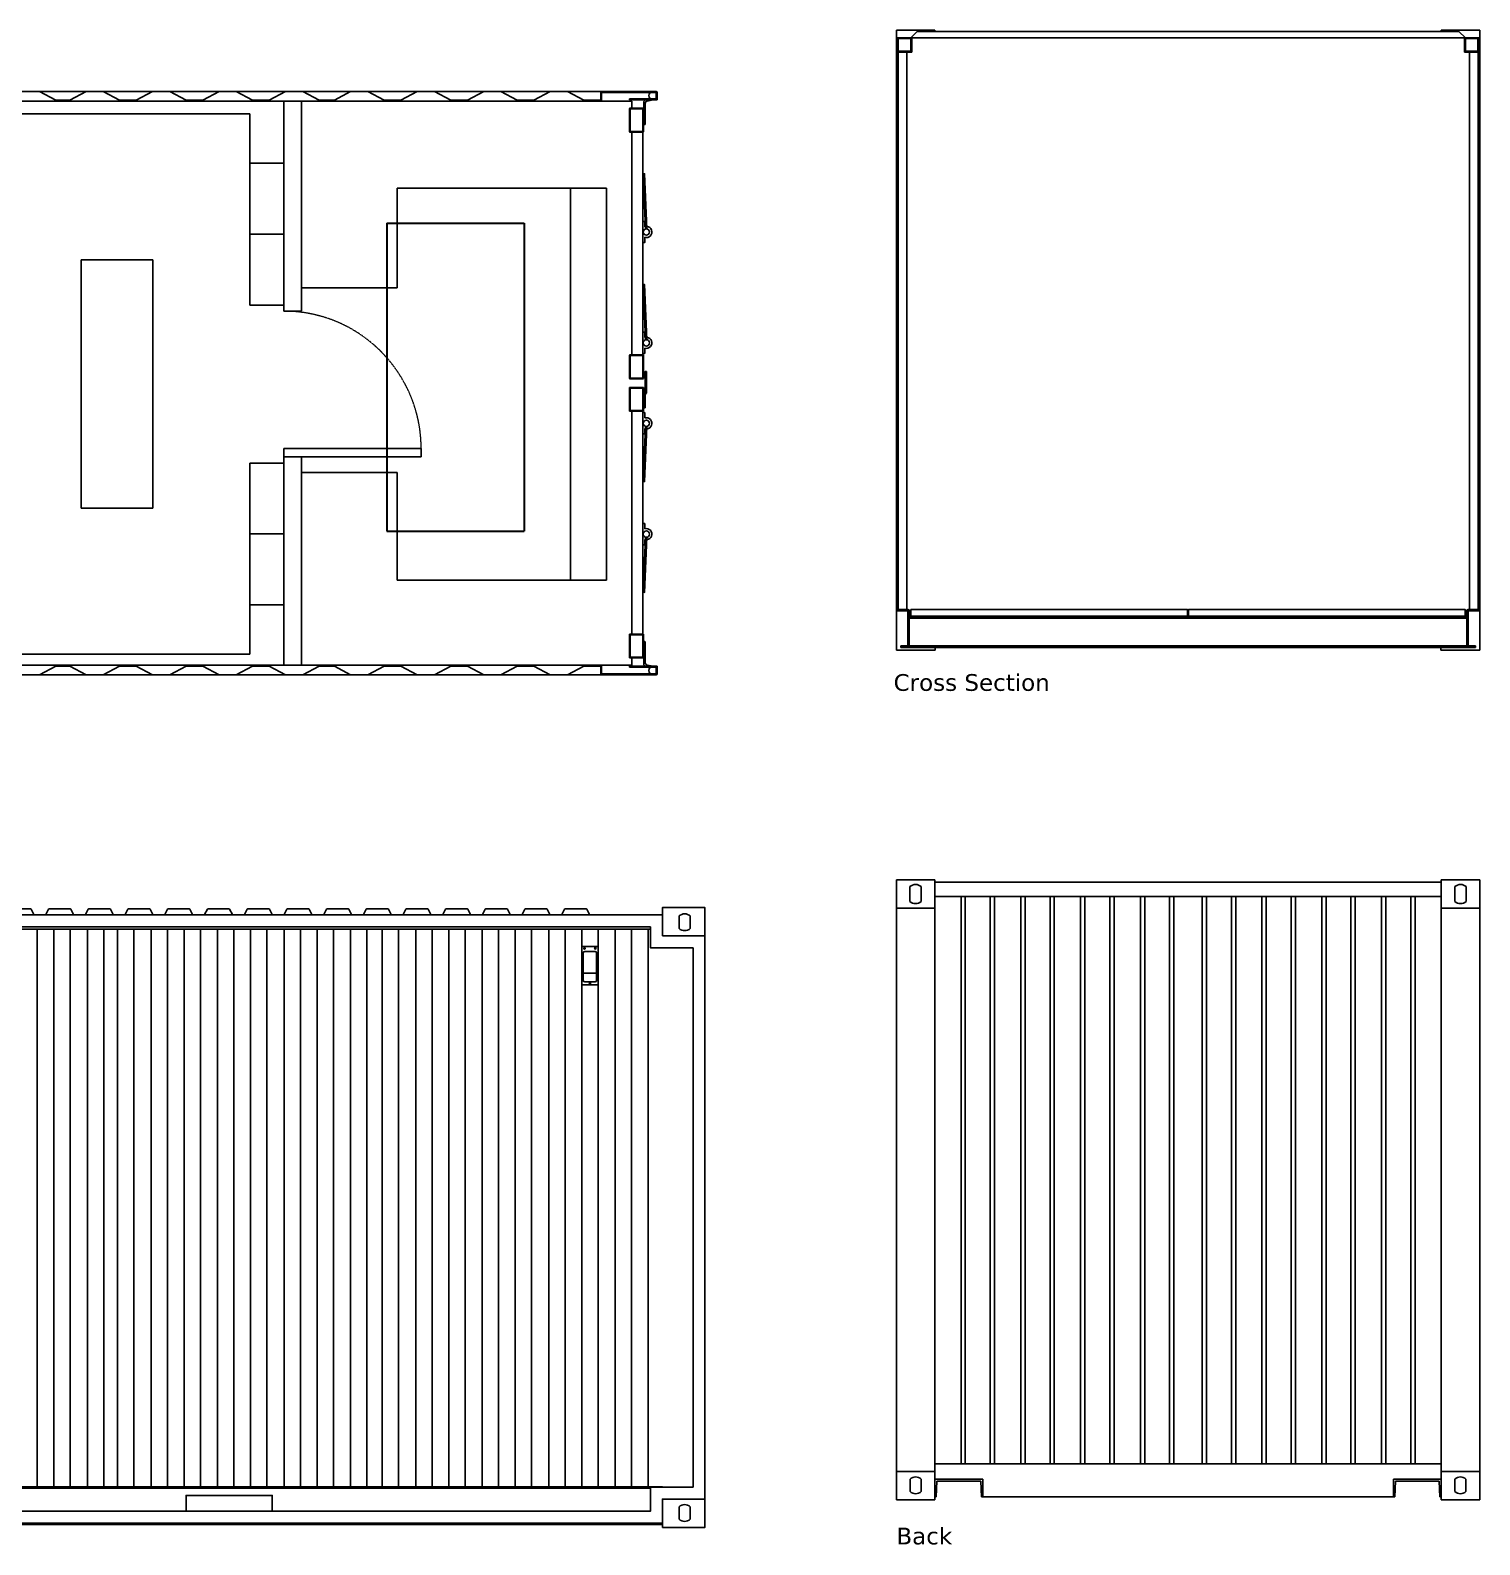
# Model space of a CAD drawing. Header units: millimetres. Extents: x -114891 to 6090, y -66971 to -39451.
# Drawn here: x -46184 to -40125, y -57177 to -50846 of the extents above; entities that cross this region are included whole.
import ezdxf

# ---------------------------------------------------------------- set-up
doc = ezdxf.new("R2010")
doc.units = ezdxf.units.MM
doc.header["$LTSCALE"] = 0.05
doc.linetypes.add('HIDDENX2', pattern=[19.05, 12.7, -6.35])
for name, color, linetype in [('1', 7, 'Continuous'), ('2', 7, 'Continuous'), ('3', 7, 'Continuous')]:
    doc.layers.add(name, color=color, linetype=linetype)
for name, color, linetype, lineweight in [('Lines', 181, 'Continuous', 30), ('text', 7, 'Continuous', 5), ('Window View', 253, 'HIDDENX2', 5)]:
    doc.layers.add(name, color=color, linetype=linetype, lineweight=lineweight)
doc.styles.add('Normal', font='verdana.ttf', dxfattribs={"height": 2})

msp = doc.modelspace()

# ---------------------------------------------------------------- linework, layer by layer
for p, q in [((-49577.47, -51141.772), (-43668.592, -51141.772)), ((-49442.757, -51101.772), (-43799.47, -51101.772)), ((-45124.47, -51105.772), (-45124.47, -51106.007)), ((-45124.47, -51105.772), (-45124.47, -51106.007)), ((-45124.47, -51141.772), (-45124.47, -51205.772)), ((-45124.47, -51141.772), (-45124.47, -51994.772)), ((-45049.47, -51505.772), (-45049.47, -51141.772)), ((-45049.47, -51141.772), (-45049.47, -52020.172)), ((-43831.47, -51141.772), (-43831.47, -51137.772)), ((-43679.47, -51136.772), (-43679.47, -51132.772)), ((-43563.47, -51136.772), (-43679.47, -51136.772)), ((-43668.592, -51171.772), (-43668.592, -51141.772)), ((-43580.683, -51136.772), (-43580.683, -51136.772)), ((-47812.537, -51195.772), (-45265.47, -51195.772)), ((-45265.47, -51195.772), (-45265.47, -51994.772)), ((-45124.47, -51205.772), (-45124.47, -51468.772)), ((-43668.592, -52202.772), (-43668.592, -51271.772)), ((-43622.992, -52202.772), (-43622.992, -51268.772)), ((-43619.195, -51239.855), (-43615.412, -51239.855)), ((-45124.47, -51402.105), (-45265.47, -51402.105)), ((-45124.47, -51468.772), (-45124.47, -51731.772)), ((-43925.47, -51505.772), (-44649.47, -51505.772)), ((-44649.47, -51505.772), (-44649.47, -51922.715)), ((-43925.47, -53144.172), (-43925.47, -51505.772)), ((-43925.47, -51505.772), (-43775.47, -51505.772)), ((-43775.47, -53144.172), (-43775.47, -51505.772)), ((-45124.47, -51698.439), (-45265.47, -51698.439)), ((-45670.92, -51805.772), (-45970.92, -51805.772)), ((-45970.92, -51805.772), (-45970.92, -52844.172)), ((-45670.92, -51805.772), (-45670.92, -52844.172)), ((-45049.47, -52020.172), (-45049.47, -51922.715)), ((-45049.47, -51922.715), (-44649.47, -51922.715)), ((-45124.47, -51994.772), (-45265.47, -51994.772)), ((-45124.47, -51994.772), (-45124.47, -52020.172)), ((-45124.47, -52020.172), (-45049.47, -52020.172)), ((-43619.992, -52423.772), (-43619.992, -52354.738)), ((-43668.592, -52438.772), (-43668.592, -53369.772)), ((-43622.992, -52438.772), (-43622.992, -53372.772)), ((-43613.999, -52423.772), (-43619.992, -52423.772)), ((-44549.795, -52594.847), (-45124.47, -52594.847)), ((-45124.47, -52594.847), (-45124.47, -52629.772)), ((-45124.47, -52594.847), (-44549.795, -52594.847)), ((-44549.795, -52594.847), (-44549.795, -52629.772)), ((-45265.47, -52655.172), (-45124.47, -52655.172)), ((-45265.47, -52655.172), (-45265.47, -53454.172)), ((-45124.47, -52655.172), (-45124.47, -52629.772)), ((-45124.47, -52629.772), (-44549.795, -52629.772)), ((-45124.47, -52629.772), (-45124.47, -52629.772)), ((-45124.47, -52629.772), (-45124.47, -52729.772)), ((-45124.47, -52655.172), (-45124.47, -53379.19)), ((-45124.47, -52655.172), (-45124.47, -52918.172)), ((-45049.47, -52629.772), (-45049.47, -53499.772)), ((-44749.47, -52694.172), (-45049.47, -52694.172)), ((-44749.47, -52694.172), (-44649.47, -52694.172)), ((-44649.47, -52694.172), (-44649.47, -53144.172)), ((-45970.92, -52844.172), (-45670.92, -52844.172)), ((-45124.47, -52918.172), (-45124.47, -53181.172)), ((-45265.47, -52951.505), (-45124.47, -52951.505)), ((-43925.47, -53144.172), (-44649.47, -53144.172)), ((-43775.47, -53144.172), (-43925.47, -53144.172)), ((-45265.47, -53247.839), (-45124.47, -53247.839)), ((-45124.47, -53499.772), (-45124.47, -53379.19)), ((-43619.195, -53401.689), (-43615.412, -53401.689)), ((-48348.156, -53454.172), (-45265.47, -53454.172)), ((-43668.592, -53469.772), (-43668.592, -53499.772)), ((-49577.47, -53499.772), (-43668.592, -53499.772)), ((-49446.47, -53539.772), (-43799.47, -53539.772)), ((-43831.47, -53499.772), (-43831.47, -53503.772)), ((-43563.47, -53504.772), (-43679.47, -53504.772)), ((-43679.47, -53504.772), (-43679.47, -53508.772)), ((-43580.683, -53504.772), (-43580.683, -53504.772))]:
    msp.add_line(p, q)
at = {"elevation": 0, "flags": 128}
for points in [[(-46216.47, -51101.772), (-46144.47, -51101.772), (-46076.47, -51137.772), (-46047.47, -51137.772)], [(-45878.47, -51101.772), (-45950.47, -51101.772), (-46018.47, -51137.772), (-46047.47, -51137.772)], [(-45950.47, -51101.772), (-45878.47, -51101.772), (-45810.47, -51137.772), (-45740.47, -51137.772), (-45672.47, -51101.772)], [(-45672.47, -51101.772), (-45600.47, -51101.772), (-45532.47, -51137.772), (-45462.47, -51137.772), (-45394.47, -51101.772)], [(-45394.47, -51101.772), (-45322.47, -51101.772), (-45254.47, -51137.772), (-45184.47, -51137.772), (-45116.47, -51101.772)], [(-45116.47, -51101.772), (-45044.47, -51101.772), (-44976.47, -51137.772), (-44947.47, -51137.772)], [(-44947.47, -51137.772), (-44912.47, -51137.772), (-44844.47, -51101.772)], [(-44844.47, -51101.772), (-44772.47, -51101.772), (-44704.47, -51137.772), (-44634.47, -51137.772), (-44566.47, -51101.772)], [(-44566.47, -51101.772), (-44494.47, -51101.772), (-44426.47, -51137.772), (-44356.47, -51137.772), (-44288.47, -51101.772)], [(-44288.47, -51101.772), (-44216.47, -51101.772), (-44148.47, -51137.772), (-44078.47, -51137.772), (-44010.47, -51101.772)], [(-44010.47, -51101.772), (-43938.47, -51101.772), (-43870.47, -51137.772), (-43831.47, -51137.772)], [(-43679.47, -51132.772), (-43567.47, -51132.772), (-43567.47, -51105.772), (-43795.47, -51105.772), (-43795.47, -51141.772), (-43831.47, -51141.772)], [(-43619.195, -51239.855), (-43619.195, -51146.471)], [(-43622.992, -51644.861), (-43615.578, -51644.861), (-43615.578, -51667.171)], [(-43622.992, -51733.682), (-43615.578, -51733.682), (-43615.578, -51711.372)], [(-43622.992, -52108.26), (-43615.578, -52108.26), (-43615.578, -52130.57)], [(-43622.992, -52197.081), (-43615.578, -52197.081), (-43615.578, -52174.771)], [(-43622.992, -52444.463), (-43615.578, -52444.463), (-43615.578, -52466.773)], [(-43622.992, -52533.284), (-43615.578, -52533.284), (-43615.578, -52510.974)], [(-43622.992, -52907.861), (-43615.578, -52907.861), (-43615.578, -52930.171)], [(-43622.992, -52996.682), (-43615.578, -52996.682), (-43615.578, -52974.372)], [(-43619.195, -53401.689), (-43619.195, -53495.073)], [(-46216.47, -53539.772), (-46144.47, -53539.772), (-46076.47, -53503.772), (-46047.47, -53503.772)], [(-45878.47, -53539.772), (-45950.47, -53539.772), (-46018.47, -53503.772), (-46047.47, -53503.772)], [(-45950.47, -53539.772), (-45878.47, -53539.772), (-45810.47, -53503.772), (-45740.47, -53503.772), (-45672.47, -53539.772)], [(-45672.47, -53539.772), (-45600.47, -53539.772), (-45532.47, -53503.772), (-45462.47, -53503.772), (-45394.47, -53539.772)], [(-45394.47, -53539.772), (-45322.47, -53539.772), (-45254.47, -53503.772), (-45184.47, -53503.772), (-45116.47, -53539.772)], [(-45116.47, -53539.772), (-45044.47, -53539.772), (-44976.47, -53503.772), (-44947.47, -53503.772)], [(-44947.47, -53503.772), (-44912.47, -53503.772), (-44844.47, -53539.772)], [(-44844.47, -53539.772), (-44772.47, -53539.772), (-44704.47, -53503.772), (-44634.47, -53503.772), (-44566.47, -53539.772)], [(-44566.47, -53539.772), (-44494.47, -53539.772), (-44426.47, -53503.772), (-44356.47, -53503.772), (-44288.47, -53539.772)], [(-44288.47, -53539.772), (-44216.47, -53539.772), (-44148.47, -53503.772), (-44078.47, -53503.772), (-44010.47, -53539.772)], [(-44010.47, -53539.772), (-43938.47, -53539.772), (-43870.47, -53503.772), (-43831.47, -53503.772)], [(-43679.47, -53508.772), (-43567.47, -53508.772), (-43567.47, -53535.772), (-43795.47, -53535.772), (-43795.47, -53499.772), (-43831.47, -53499.772)]]:
    msp.add_lwpolyline(points, dxfattribs=at)
for points in [[(-43563.47, -51136.772), (-43563.47, -51105.772, 0.41421356), (-43567.47, -51101.772), (-43799.47, -51101.772), (-43799.47, -51101.772), (-43799.47, -51137.772), (-43831.47, -51137.772)], [(-43619.195, -51239.855), (-43619.195, -51146.65, -0.35661619), (-43611.188, -51136.851), (-43591.68, -51132.885)], [(-43613.195, -51237.737), (-43613.195, -51151.553, -0.35661619), (-43605.188, -51141.754), (-43580.683, -51136.772)], [(-43619.992, -52368.075), (-43614.517, -52360.006, 0.15016717), (-43613.999, -52358.322), (-43613.999, -52272.833), (-43608.006, -52272.833), (-43608.006, -52360.175, -0.15016717), (-43608.524, -52361.86), (-43613.482, -52369.166, 0.15016717), (-43613.999, -52370.85), (-43613.999, -52423.772)], [(-43619.195, -53401.689), (-43619.195, -53494.893, 0.35661619), (-43611.188, -53504.693), (-43591.68, -53508.659)], [(-43613.195, -53403.807), (-43613.195, -53489.99, 0.35661619), (-43605.188, -53499.79), (-43580.683, -53504.772)], [(-43563.47, -53504.772), (-43563.47, -53535.772, -0.41421356), (-43567.47, -53539.772), (-43799.47, -53539.772), (-43799.47, -53539.772), (-43799.47, -53503.772), (-43831.47, -53503.772)]]:
    msp.add_lwpolyline(points, format="xyb", dxfattribs=at)
for points in [[(-43622.992, -51271.772), (-43676.47, -51271.772, -0.41421356), (-43679.47, -51268.772), (-43679.47, -51174.772, -0.41421356), (-43676.47, -51171.772), (-43622.992, -51171.772, -0.41421356), (-43619.992, -51174.772), (-43619.992, -51268.772, -0.41421356)], [(-43622.992, -52302.772), (-43676.47, -52302.772, -0.41421356), (-43679.47, -52299.772), (-43679.47, -52205.772, -0.41421356), (-43676.47, -52202.772), (-43622.992, -52202.772, -0.41421356), (-43619.992, -52205.772), (-43619.992, -52299.772, -0.41421356)], [(-43622.992, -52338.772), (-43676.47, -52338.772, 0.41421356), (-43679.47, -52341.772), (-43679.47, -52435.772, 0.41421356), (-43676.47, -52438.772), (-43622.992, -52438.772, 0.41421356), (-43619.992, -52435.772), (-43619.992, -52341.772, 0.41421356)], [(-43622.992, -53369.772), (-43676.47, -53369.772, 0.41421356), (-43679.47, -53372.772), (-43679.47, -53466.772, 0.41421356), (-43676.47, -53469.772), (-43622.992, -53469.772, 0.41421356), (-43619.992, -53466.772), (-43619.992, -53372.772, 0.41421356)]]:
    msp.add_lwpolyline(points, format="xyb", close=True, dxfattribs=at)
for points in [[(-43622.992, -51268.772), (-43676.47, -51268.772), (-43676.47, -51174.772), (-43622.992, -51174.772)], [(-43612.145, -51676.24), (-43622.154, -51446.019), (-43616.228, -51445.761), (-43606.22, -51675.983)], [(-43612.145, -52139.639), (-43622.154, -51909.417), (-43616.228, -51909.16), (-43606.22, -52139.381)], [(-43622.992, -52299.772), (-43676.47, -52299.772), (-43676.47, -52205.772), (-43622.992, -52205.772)], [(-43622.992, -52341.772), (-43676.47, -52341.772), (-43676.47, -52435.772), (-43622.992, -52435.772)], [(-43612.145, -52501.905), (-43622.154, -52732.127), (-43616.228, -52732.384), (-43606.22, -52502.163)], [(-43612.145, -52965.304), (-43622.154, -53195.525), (-43616.228, -53195.783), (-43606.22, -52965.561)], [(-43622.992, -53372.772), (-43676.47, -53372.772), (-43676.47, -53466.772), (-43622.992, -53466.772)]]:
    msp.add_lwpolyline(points, close=True, dxfattribs=at)
for centre, radius in [((-43580.683, -51119.272), 17.5), ((-43608.61, -51689.272), 13.173), ((-43608.61, -52152.67), 13.173), ((-43608.61, -52488.873), 13.173), ((-43608.61, -52952.272), 13.173), ((-43580.683, -53522.272), 17.5)]:
    msp.add_circle(centre, radius)
for centre, radius, start, end in [((-43615.404, -51237.645), 2.21, 269.7908631, 357.6233394), ((-43608.61, -51689.272), 23.173, 252.5017908, 85.1370528), ((-43608.61, -51689.272), 23.173, 99.8414752, 107.4982092), ((-43608.61, -52152.67), 23.173, 252.5017908, 85.1370528), ((-43608.61, -52152.67), 23.173, 99.8414752, 107.4982092), ((-43608.61, -52488.873), 23.173, 274.8629472, 107.4982092), ((-43608.61, -52488.873), 23.173, 252.5017908, 260.1585248), ((-43608.61, -52952.272), 23.173, 274.8629472, 107.4982092), ((-43608.61, -52952.272), 23.173, 252.5017908, 260.1585248), ((-43615.404, -53403.899), 2.21, 2.3766606, 90.2091369)]:
    msp.add_arc(centre, radius, start, end)
at = {"layer": '1'}
for p, q in [((-42563.47, -50846.07), (-42563.47, -53437.07)), ((-42563.47, -50846.07), (-42563.47, -53437.07)), ((-42402.47, -50846.07), (-42563.47, -50846.07)), ((-42402.47, -50846.07), (-42402.47, -50851.07)), ((-40286.47, -50846.07), (-40286.47, -50851.07)), ((-40286.47, -50846.07), (-40125.47, -50846.07)), ((-40125.47, -50846.07), (-40125.47, -53437.07)), ((-40125.47, -50846.07), (-40125.47, -53437.07)), ((-42556.47, -50937.07), (-42556.47, -53267.57)), ((-40132.47, -50937.07), (-40132.47, -53267.57)), ((-42509.47, -53300.57), (-41344.47, -53300.57)), ((-42509.47, -53303.57), (-41344.47, -53303.57)), ((-42502.92, -53295.758), (-42502.92, -53267.758)), ((-40179.47, -53300.57), (-41344.47, -53300.57)), ((-40179.47, -53303.57), (-41344.47, -53303.57)), ((-40186.02, -53295.758), (-40186.02, -53267.758)), ((-42515.47, -53425.57), (-41344.47, -53425.57)), ((-42509.47, -53419.57), (-41344.47, -53419.57)), ((-42401.47, -53425.57), (-42401.47, -53437.07)), ((-40179.47, -53419.57), (-41344.47, -53419.57)), ((-40173.47, -53425.57), (-41344.47, -53425.57)), ((-40287.47, -53425.57), (-40287.47, -53437.07)), ((-42401.47, -53437.07), (-42563.47, -53437.07)), ((-40287.47, -53437.07), (-40125.47, -53437.07)), ((-42563.47, -54397.739), (-42563.47, -56988.739)), ((-42563.47, -54397.739), (-42563.47, -56988.739)), ((-42402.47, -54397.739), (-42563.47, -54397.739)), ((-42506.893, -54487.981), (-42506.893, -54425.734)), ((-42460.048, -54487.981), (-42460.048, -54425.734)), ((-42402.47, -54397.739), (-42402.47, -56988.739)), ((-42402.47, -54406.739), (-40286.47, -54406.739)), ((-40286.47, -54397.739), (-40286.47, -56988.739)), ((-40286.47, -54397.739), (-40125.47, -54397.739)), ((-40228.893, -54487.981), (-40228.893, -54425.734)), ((-40182.048, -54487.981), (-40182.048, -54425.734)), ((-40125.47, -54397.739), (-40125.47, -56988.739)), ((-40125.47, -54397.739), (-40125.47, -56988.739)), ((-41344.47, -54466.739), (-42402.47, -54466.739)), ((-41344.47, -54466.739), (-40286.47, -54466.739)), ((-43541.47, -54544.306), (-49243.47, -54544.306)), ((-49243.47, -54544.306), (-43541.47, -54544.306)), ((-43471.893, -54600.639), (-43471.893, -54548.392)), ((-43425.048, -54600.639), (-43425.048, -54548.392)), ((-42402.47, -54515.739), (-42563.47, -54515.739)), ((-40286.47, -54515.739), (-40125.47, -54515.739)), ((-49193.47, -54594.306), (-43591.47, -54594.306)), ((-43591.47, -54604.306), (-49193.47, -54604.306)), ((-49193.47, -54604.306), (-43591.47, -54604.306)), ((-43601.47, -56934.806), (-43601.47, -54604.306)), ((-43363.47, -57104.306), (-43363.47, -54613.306)), ((-43878.47, -54676.306), (-43810.47, -54676.306)), ((-43878.47, -54676.306), (-43878.47, -54836.306)), ((-43810.47, -54676.306), (-43810.47, -54836.306)), ((-43413.47, -56936.306), (-43413.47, -54681.306)), ((-43872.3, -54787.58), (-43816.64, -54787.58)), ((-43878.47, -54836.306), (-43810.47, -54836.306)), ((-41344.47, -56838.739), (-42402.47, -56838.739)), ((-41344.47, -56838.739), (-40286.47, -56838.739)), ((-42563.47, -56870.739), (-42402.47, -56870.739)), ((-42506.393, -56954.865), (-42506.393, -56902.618)), ((-42459.548, -56954.865), (-42459.548, -56902.618)), ((-42402.47, -56902.239), (-42202.47, -56902.239)), ((-42393.853, -56911.239), (-42396.66, -56977.239)), ((-42393.853, -56911.239), (-42211.087, -56911.239)), ((-42211.087, -56911.239), (-42208.28, -56977.239)), ((-42202.47, -56902.239), (-42202.47, -56977.239)), ((-40486.47, -56902.239), (-40486.47, -56977.239)), ((-40286.47, -56902.239), (-40486.47, -56902.239)), ((-40477.853, -56911.239), (-40480.66, -56977.239)), ((-40295.087, -56911.239), (-40477.853, -56911.239)), ((-40295.087, -56911.239), (-40292.28, -56977.239)), ((-40125.47, -56870.739), (-40286.47, -56870.739)), ((-40229.815, -56954.862), (-40229.815, -56902.615)), ((-40182.97, -56954.862), (-40182.97, -56902.615)), ((-46392.47, -56934.806), (-43541.47, -56934.806)), ((-46392.47, -56940.806), (-43591.47, -56940.806)), ((-43541.47, -56936.306), (-43541.47, -56934.806)), ((-43471.893, -57070.429), (-43471.893, -57018.182)), ((-43425.048, -57070.429), (-43425.048, -57018.182)), ((-42563.47, -56988.739), (-42402.47, -56988.739)), ((-42402.47, -56988.739), (-42563.47, -56988.739)), ((-42396.66, -56977.239), (-42402.47, -56977.239)), ((-42208.28, -56977.239), (-41344.47, -56977.239)), ((-41344.47, -56977.239), (-40480.66, -56977.239)), ((-40480.66, -56977.239), (-41344.47, -56977.239)), ((-40292.28, -56977.239), (-40286.47, -56977.239)), ((-40125.47, -56988.739), (-40286.47, -56988.739)), ((-40286.47, -56988.739), (-40125.47, -56988.739)), ((-46392.47, -57086.806), (-43541.47, -57086.806)), ((-46392.47, -57092.806), (-43541.47, -57092.806))]:
    msp.add_line(p, q, dxfattribs=at)
at = {"layer": '1', "elevation": 0, "flags": 128}
for points in [[(-46309.505, -54544.306), (-46287.97, -54544.306, 0.279959), (-46284.42, -54542.149), (-46273.16, -54520.462, -0.279959), (-46269.61, -54518.306), (-46183.47, -54518.306, -0.279959), (-46179.92, -54520.462), (-46168.66, -54542.149, 0.279959), (-46165.11, -54544.306), (-46143.575, -54544.306)], [(-46143.575, -54544.306), (-46122.04, -54544.306, 0.279959), (-46118.49, -54542.149), (-46107.23, -54520.462, -0.279959), (-46103.68, -54518.306), (-46017.54, -54518.306, -0.279959), (-46013.99, -54520.462), (-46002.73, -54542.149, 0.279959), (-45999.18, -54544.306), (-45977.645, -54544.306)], [(-45977.645, -54544.306), (-45956.11, -54544.306, 0.279959), (-45952.56, -54542.149), (-45941.3, -54520.462, -0.279959), (-45937.75, -54518.306), (-45851.61, -54518.306, -0.279959), (-45848.06, -54520.462), (-45836.8, -54542.149, 0.279959), (-45833.25, -54544.306), (-45811.715, -54544.306)], [(-45811.715, -54544.306), (-45790.18, -54544.306, 0.279959), (-45786.63, -54542.149), (-45775.369, -54520.462, -0.279959), (-45771.819, -54518.306), (-45685.68, -54518.306, -0.279959), (-45682.13, -54520.462), (-45670.869, -54542.149, 0.279959), (-45667.319, -54544.306), (-45645.784, -54544.306)], [(-45645.784, -54544.306), (-45624.25, -54544.306, 0.279959), (-45620.7, -54542.149), (-45609.439, -54520.462, -0.279959), (-45605.889, -54518.306), (-45519.75, -54518.306, -0.279959), (-45516.2, -54520.462), (-45504.939, -54542.149, 0.279959), (-45501.389, -54544.306), (-45479.854, -54544.306)], [(-45479.854, -54544.306), (-45458.319, -54544.306, 0.279959), (-45454.769, -54542.149), (-45443.509, -54520.462, -0.279959), (-45439.959, -54518.306), (-45353.819, -54518.306, -0.279959), (-45350.269, -54520.462), (-45339.009, -54542.149, 0.279959), (-45335.459, -54544.306), (-45313.924, -54544.306)], [(-45313.924, -54544.306), (-45292.389, -54544.306, 0.279959), (-45288.839, -54542.149), (-45277.579, -54520.462, -0.279959), (-45274.029, -54518.306), (-45187.889, -54518.306, -0.279959), (-45184.339, -54520.462), (-45173.079, -54542.149, 0.279959), (-45169.529, -54544.306), (-45147.994, -54544.306)], [(-45147.994, -54544.306), (-45126.459, -54544.306, 0.279959), (-45122.909, -54542.149), (-45111.649, -54520.462, -0.279959), (-45108.099, -54518.306), (-45021.959, -54518.306, -0.279959), (-45018.409, -54520.462), (-45007.149, -54542.149, 0.279959), (-45003.599, -54544.306), (-44982.064, -54544.306)], [(-44982.064, -54544.306), (-44960.529, -54544.306, 0.279959), (-44956.979, -54542.149), (-44945.719, -54520.462, -0.279959), (-44942.169, -54518.306), (-44856.029, -54518.306, -0.279959), (-44852.479, -54520.462), (-44841.219, -54542.149, 0.279959), (-44837.669, -54544.306), (-44816.134, -54544.306)], [(-44816.134, -54544.306), (-44794.599, -54544.306, 0.279959), (-44791.049, -54542.149), (-44779.789, -54520.462, -0.279959), (-44776.239, -54518.306), (-44690.099, -54518.306, -0.279959), (-44686.549, -54520.462), (-44675.289, -54542.149, 0.279959), (-44671.739, -54544.306), (-44650.204, -54544.306)], [(-44650.204, -54544.306), (-44628.669, -54544.306, 0.279959), (-44625.119, -54542.149), (-44613.858, -54520.462, -0.279959), (-44610.308, -54518.306), (-44524.169, -54518.306, -0.279959), (-44520.619, -54520.462), (-44509.358, -54542.149, 0.279959), (-44505.808, -54544.306), (-44484.274, -54544.306)], [(-44484.274, -54544.306), (-44462.739, -54544.306, 0.279959), (-44459.189, -54542.149), (-44447.928, -54520.462, -0.279959), (-44444.378, -54518.306), (-44358.239, -54518.306, -0.279959), (-44354.689, -54520.462), (-44343.428, -54542.149, 0.279959), (-44339.878, -54544.306), (-44318.343, -54544.306)], [(-44318.343, -54544.306), (-44296.808, -54544.306, 0.279959), (-44293.258, -54542.149), (-44281.998, -54520.462, -0.279959), (-44278.448, -54518.306), (-44192.308, -54518.306, -0.279959), (-44188.758, -54520.462), (-44177.498, -54542.149, 0.279959), (-44173.948, -54544.306), (-44152.413, -54544.306)], [(-44152.413, -54544.306), (-44130.878, -54544.306, 0.279959), (-44127.328, -54542.149), (-44116.068, -54520.462, -0.279959), (-44112.518, -54518.306), (-44026.378, -54518.306, -0.279959), (-44022.828, -54520.462), (-44011.568, -54542.149, 0.279959), (-44008.018, -54544.306), (-43986.483, -54544.306)], [(-43986.483, -54544.306), (-43964.948, -54544.306, 0.279959), (-43961.398, -54542.149), (-43950.138, -54520.462, -0.279959), (-43946.588, -54518.306), (-43860.448, -54518.306, -0.279959), (-43856.898, -54520.462), (-43845.638, -54542.149, 0.279959), (-43842.088, -54544.306), (-43820.553, -54544.306)]]:
    msp.add_lwpolyline(points, format="xyb", dxfattribs=at)
for points in [[(-43541.47, -54631.306), (-43363.47, -54631.306), (-43363.47, -54513.306), (-43541.47, -54513.306)], [(-43541.47, -57104.306), (-43363.47, -57104.306), (-43363.47, -56986.306), (-43541.47, -56986.306)]]:
    msp.add_lwpolyline(points, close=True, dxfattribs=at)
for points in [[(-43591.47, -54594.306), (-43591.47, -54681.306), (-43413.47, -54681.306)], [(-43413.47, -56936.306), (-43591.47, -56936.306), (-43591.47, -57036.806), (-46392.47, -57036.806)], [(-45172.47, -57036.806), (-45172.47, -56970.806), (-45532.47, -56970.806), (-45532.47, -57036.806)]]:
    msp.add_lwpolyline(points, dxfattribs=at)
msp.add_lwpolyline([(-43866.3, -54696.945), (-43822.64, -54696.945, -0.41421356), (-43816.64, -54702.945), (-43816.64, -54817.924, -0.41421356), (-43822.64, -54823.924), (-43866.3, -54823.924, -0.41421356), (-43872.3, -54817.924), (-43872.3, -54702.945, -0.41421356)], format="xyb", close=True, dxfattribs=at)
at = {"layer": '1'}
for centre in [(-43867.229, -54684.187), (-43821.711, -54684.187), (-43844.47, -54830.024)]:
    msp.add_circle(centre, 3.141, dxfattribs=at)
for centre, start, end in [((-42483.47, -54451.857), 48.1204528, 131.8795472), ((-40205.47, -54451.857), 48.1204528, 131.8795472), ((-42483.47, -54461.857), 228.1204528, 311.8795472), ((-40205.47, -54461.857), 228.1204528, 311.8795472), ((-43448.47, -54574.515), 48.1204528, 131.8795472), ((-43448.47, -54574.515), 228.1204528, 311.8795472), ((-42482.97, -56928.741), 48.1204528, 131.8795472), ((-40206.393, -56928.739), 48.1204528, 131.8795472), ((-42482.97, -56928.741), 228.1204528, 311.8795472), ((-40206.393, -56928.739), 228.1204528, 311.8795472), ((-43448.47, -57044.306), 48.1204528, 131.8795472), ((-43448.47, -57044.306), 228.1204528, 311.8795472)]:
    msp.add_arc(centre, 35.086, start, end, dxfattribs=at)
at = {"layer": '2'}
for p, q in [((-41344.47, -50877.07), (-42559.47, -50877.07)), ((-42559.47, -50937.07), (-42559.47, -50877.07)), ((-42503.47, -50877.07), (-42476.47, -50851.07)), ((-42499.47, -50937.07), (-42499.47, -50877.07)), ((-41344.47, -50851.07), (-42476.47, -50851.07)), ((-41344.47, -50851.07), (-40212.47, -50851.07)), ((-41344.47, -50877.07), (-40129.47, -50877.07)), ((-40185.47, -50877.07), (-40212.47, -50851.07)), ((-40189.47, -50937.07), (-40189.47, -50877.07)), ((-40129.47, -50937.07), (-40129.47, -50877.07)), ((-42499.47, -50937.07), (-42559.47, -50937.07)), ((-42520.47, -50937.07), (-42520.47, -53267.57)), ((-40189.47, -50937.07), (-40129.47, -50937.07)), ((-40168.47, -50937.07), (-40168.47, -53267.57)), ((-42559.47, -53267.57), (-42559.47, -53273.57)), ((-42515.47, -53267.57), (-42559.47, -53267.57)), ((-42515.47, -53273.57), (-42559.47, -53273.57)), ((-42515.47, -53273.57), (-42515.47, -53419.57)), ((-42509.47, -53273.57), (-42509.47, -53419.57)), ((-40179.47, -53273.57), (-40179.47, -53419.57)), ((-40173.47, -53267.57), (-40129.47, -53267.57)), ((-40173.47, -53273.57), (-40129.47, -53273.57)), ((-40173.47, -53273.57), (-40173.47, -53419.57)), ((-40129.47, -53267.57), (-40129.47, -53273.57)), ((-42545.47, -53419.57), (-42545.47, -53425.57)), ((-42515.47, -53419.57), (-42545.47, -53419.57)), ((-42515.47, -53425.57), (-42545.47, -53425.57)), ((-40173.47, -53419.57), (-40143.47, -53419.57)), ((-40173.47, -53425.57), (-40143.47, -53425.57)), ((-40143.47, -53419.57), (-40143.47, -53425.57))]:
    msp.add_line(p, q, dxfattribs=at)
at = {"layer": '2', "elevation": 0, "flags": 128}
for points in [[(-42555.47, -50881.07), (-42503.47, -50881.07), (-42503.47, -50933.07), (-42555.47, -50933.07)], [(-40133.47, -50881.07), (-40185.47, -50881.07), (-40185.47, -50933.07), (-40133.47, -50933.07)], [(-42502.92, -53295.758), (-41346.305, -53295.758), (-41346.305, -53267.758), (-42502.92, -53267.758)], [(-40186.02, -53295.758), (-41342.635, -53295.758), (-41342.635, -53267.758), (-40186.02, -53267.758)]]:
    msp.add_lwpolyline(points, close=True, dxfattribs=at)
for points in [[(-42478.542, -53299.859), (-42504.542, -53299.859, -0.41421356), (-42508.542, -53295.859), (-42508.542, -53279.859), (-42505.542, -53279.859), (-42505.542, -53294.859, 0.41421356), (-42503.542, -53296.859), (-42478.542, -53296.859), (-42478.542, -53299.859)], [(-40210.398, -53299.859), (-40184.398, -53299.859, 0.41421356), (-40180.398, -53295.859), (-40180.398, -53279.859), (-40183.398, -53279.859), (-40183.398, -53294.859, -0.41421356), (-40185.398, -53296.859), (-40210.398, -53296.859), (-40210.398, -53299.859)]]:
    msp.add_lwpolyline(points, format="xyb", dxfattribs=at)
at = {"layer": '2'}
for centre, start, end in [((-42515.47, -53273.57), 0, 90), ((-40173.47, -53273.57), 90, 180), ((-42515.47, -53419.57), 270, 0), ((-40173.47, -53419.57), 180, 270)]:
    msp.add_arc(centre, 6, start, end, dxfattribs=at)
at = {"layer": '3', "color": 251}
for p, q in [((-42293.47, -56838.739), (-42293.47, -54466.739)), ((-42275.47, -56838.739), (-42275.47, -54466.739)), ((-42171.47, -56838.739), (-42171.47, -54466.739)), ((-42153.47, -56838.739), (-42153.47, -54466.739)), ((-42153.47, -56838.739), (-42153.47, -54466.739)), ((-42043.47, -56838.739), (-42043.47, -54466.739)), ((-42025.47, -56838.739), (-42025.47, -54466.739)), ((-41921.47, -56838.739), (-41921.47, -54466.739)), ((-41903.47, -56838.739), (-41903.47, -54466.739)), ((-41903.47, -56838.739), (-41903.47, -54466.739)), ((-41793.47, -56838.739), (-41793.47, -54466.739)), ((-41775.47, -56838.739), (-41775.47, -54466.739)), ((-41671.47, -56838.739), (-41671.47, -54466.739)), ((-41653.47, -56838.739), (-41653.47, -54466.739)), ((-41653.47, -56838.739), (-41653.47, -54466.739)), ((-41543.47, -56838.739), (-41543.47, -54466.739)), ((-41525.47, -56838.739), (-41525.47, -54466.739)), ((-41421.47, -56838.739), (-41421.47, -54466.739)), ((-41403.47, -56838.739), (-41403.47, -54466.739)), ((-41403.47, -56838.739), (-41403.47, -54466.739)), ((-41285.47, -56838.739), (-41285.47, -54466.739)), ((-41285.47, -56838.739), (-41285.47, -54466.739)), ((-41267.47, -56838.739), (-41267.47, -54466.739)), ((-41163.47, -56838.739), (-41163.47, -54466.739)), ((-41145.47, -56838.739), (-41145.47, -54466.739)), ((-41035.47, -56838.739), (-41035.47, -54466.739)), ((-41035.47, -56838.739), (-41035.47, -54466.739)), ((-41017.47, -56838.739), (-41017.47, -54466.739)), ((-40913.47, -56838.739), (-40913.47, -54466.739)), ((-40895.47, -56838.739), (-40895.47, -54466.739)), ((-40785.47, -56838.739), (-40785.47, -54466.739)), ((-40785.47, -56838.739), (-40785.47, -54466.739)), ((-40767.47, -56838.739), (-40767.47, -54466.739)), ((-40663.47, -56838.739), (-40663.47, -54466.739)), ((-40645.47, -56838.739), (-40645.47, -54466.739)), ((-40535.47, -56838.739), (-40535.47, -54466.739)), ((-40535.47, -56838.739), (-40535.47, -54466.739)), ((-40517.47, -56838.739), (-40517.47, -54466.739)), ((-40413.47, -56838.739), (-40413.47, -54466.739)), ((-40395.47, -56838.739), (-40395.47, -54466.739)), ((-46154.47, -56934.806), (-46154.47, -54604.306)), ((-46084.47, -56934.806), (-46084.47, -54604.306)), ((-46016.47, -56934.806), (-46016.47, -54604.306)), ((-45944.47, -56934.806), (-45944.47, -54604.306)), ((-45876.47, -56934.806), (-45876.47, -54604.306)), ((-45818.47, -56934.806), (-45818.47, -54604.306)), ((-45750.47, -56934.806), (-45750.47, -54604.306)), ((-45678.47, -56934.806), (-45678.47, -54604.306)), ((-45610.47, -56934.806), (-45610.47, -54604.306)), ((-45540.47, -56934.806), (-45540.47, -54604.306)), ((-45472.47, -56934.806), (-45472.47, -54604.306)), ((-45400.47, -56934.806), (-45400.47, -54604.306)), ((-45332.47, -56934.806), (-45332.47, -54604.306)), ((-45262.47, -56934.806), (-45262.47, -54604.306)), ((-45194.47, -56934.806), (-45194.47, -54604.306)), ((-45122.47, -56934.806), (-45122.47, -54604.306)), ((-45054.47, -56934.806), (-45054.47, -54604.306)), ((-44984.47, -56934.806), (-44984.47, -54604.306)), ((-44916.47, -56934.806), (-44916.47, -54604.306)), ((-44844.47, -56934.806), (-44844.47, -54604.306)), ((-44776.47, -56934.806), (-44776.47, -54604.306)), ((-44712.47, -56934.806), (-44712.47, -54604.306)), ((-44644.47, -56934.806), (-44644.47, -54604.306)), ((-44572.47, -56934.806), (-44572.47, -54604.306)), ((-44504.47, -56934.806), (-44504.47, -54604.306)), ((-44434.47, -56934.806), (-44434.47, -54604.306)), ((-44366.47, -56934.806), (-44366.47, -54604.306)), ((-44294.47, -56934.806), (-44294.47, -54604.306)), ((-44226.47, -56934.806), (-44226.47, -54604.306)), ((-44156.47, -56934.806), (-44156.47, -54604.306)), ((-44088.47, -56934.806), (-44088.47, -54604.306)), ((-44016.47, -56934.806), (-44016.47, -54604.306)), ((-43948.47, -56934.806), (-43948.47, -54604.306)), ((-43878.47, -56934.806), (-43878.47, -54604.306)), ((-43810.47, -56934.806), (-43810.47, -54604.306)), ((-43738.47, -56934.806), (-43738.47, -54604.306)), ((-43670.47, -56934.806), (-43670.47, -54604.306))]:
    msp.add_line(p, q, dxfattribs=at)
at = {"layer": 'Lines'}
for p, q in [((-44692.745, -51651.772), (-44692.745, -52939.772)), ((-44692.745, -51651.772), (-44118.745, -51651.772)), ((-44118.745, -51651.772), (-44118.745, -52939.772)), ((-44692.745, -52939.772), (-44118.745, -52939.772))]:
    msp.add_line(p, q, dxfattribs=at)
at = {"layer": 'Window View'}
msp.add_arc((-45124.47, -52594.847), 574.675, 0, 90, dxfattribs=at)

# ---------------------------------------------------------------- texts
at = {"layer": 'text', "char_height": 70, "width": 9326.75044, "attachment_point": 1, "style": 'Normal'}
for s, insert in [('Cross Section', (-42575.105, -53537.432)), ('Back', (-42563.47, -57105.405))]:
    msp.add_mtext(s, dxfattribs=dict(at, insert=insert))

doc.saveas('drawing.dxf')
